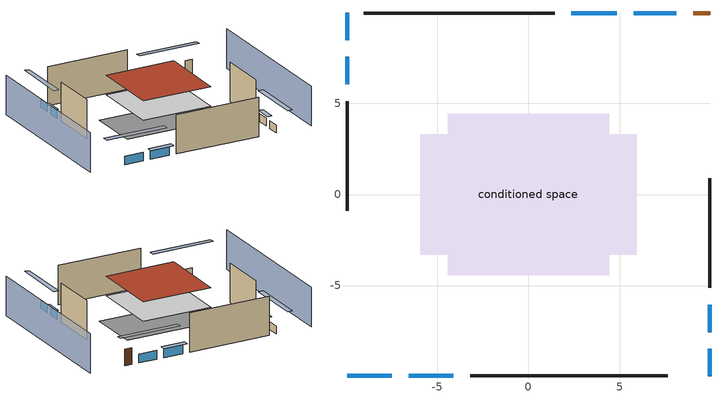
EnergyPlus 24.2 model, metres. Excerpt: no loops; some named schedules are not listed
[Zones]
conditioned space
 floor adiabatic (AdiabaticFloorConstruction): -4.44,-4.44 -4.44,4.44 4.44,4.44 4.44,-4.44 z2.44
 floor foundation (Slab1 construction): -5.95,-3.31 -5.95,3.31 5.95,3.31 5.95,-3.31 z0
 wall outside (AdiabaticWallConstruction 1): 9.96,9.96 9.05,9.96 z0:2.03
 wall outside (AdiabaticWallConstruction): -9.96,-9.96 -7.51,-9.96 / -6.59,-9.96 -4.14,-9.96 / 8.12,9.96 5.78,9.96 z0:1.07; -9.96,9.96 -9.96,8.48 / -9.96,7.55 -9.96,6.06 / 9.96,-9.96 9.96,-8.48 / 9.96,-7.55 9.96,-6.06 z0:0.98; 4.85,9.96 2.36,9.96 z0:1.1
 wall outside (Wall1 construction): -3.21,-9.96 7.64,-9.96 z0:4.88
 wall outside (Wall2 construction): -9.96,5.13 -9.96,-0.89 z0:4.88
 wall outside (Wall3 construction): 1.43,9.96 -9.03,9.96 z0:4.88
 wall outside (Wall4 construction): 9.96,-5.13 9.96,0.89 z0:4.88
 window (WindowConstruction): -9.96,-9.96 -7.51,-9.96 z0:1.07
 window (WindowConstruction 1): -6.59,-9.96 -4.14,-9.96 z0:1.07
 window (WindowConstruction 2): -9.96,9.96 -9.96,8.48 z0:0.98
 window (WindowConstruction 3): -9.96,7.55 -9.96,6.06 z0:0.98
 window (WindowConstruction 4): 8.12,9.96 5.78,9.96 z0:1.07
 window (WindowConstruction 5): 4.85,9.96 2.36,9.96 z0:1.1
 window (WindowConstruction 6): 9.96,-9.96 9.96,-8.48 z0:0.98
 window (WindowConstruction 7): 9.96,-7.55 9.96,-6.06 z0:0.98
 door (Door): 9.96,9.96 9.05,9.96 z0:2.03
 ceiling adiabatic (AdiabaticFloorConstruction): 4.44,-4.44 4.44,4.44 -4.44,4.44 -4.44,-4.44 z2.44
 roof outside (Roof1 construction): -4.44,4.44 -4.44,-4.44 4.44,-4.44 4.44,4.44 z4.88
shading: -14.53,9.96 -14.53,-9.96 / 14.53,-9.96 14.53,9.96 z0:4.88; -4.77,-9.96 -12.71,-9.96 -12.71,-10.57 -4.77,-10.57 z3.81; -3.83,-9.96 -6.89,-9.96 -6.89,-10.57 -3.83,-10.57 z1.37; -9.96,5.73 -9.96,12.71 -10.57,12.71 -10.57,5.73 z3.72; -9.96,5.76 -9.96,7.85 -10.57,7.85 -10.57,5.76 z1.28; 3.03,9.96 10.86,9.96 10.86,10.57 3.03,10.57 z3.81; 2.05,9.96 5.15,9.96 5.15,10.57 2.05,10.57 z1.4; 9.96,-5.73 9.96,-12.71 10.57,-12.71 10.57,-5.73 z3.72; 9.96,-5.76 9.96,-7.85 10.57,-7.85 10.57,-5.76 z1.28
[Building]
Building 1: Terrain=Suburbs
[Site:Location]
Portland Intl Arpt_OR: Latitude {deg}=45.59; Longitude {deg}=-122.6; Time Zone {hr}=-8; Elevation {m}=33; Keep Site Location Information=Yes
[Site:GroundTemperature:Shallow]
10.2558, 8.96328, 8.85977, 9.47314, 11.9355, 14.3863, 16.5111, 17.8571, 17.9714, 16.8767, 14.8061, 12.4304
[Site:WaterMainsTemperature]
Calculation Method=Schedule; Temperature Schedule=mains temperature schedule
[Material] Roughness=Rough; Thermal Absorptance=0.9
Name | Thickness {m} | Conductivity {W/m-K} | Density {kg/m3} | Specific Heat {J/kg-K} | Solar Absorptance | Visible Absorptance
aluminum siding | 0.009525 | 0.089435 | 177.822 | 1046.75 | 0.5 | 0.5
asphalt or fiberglass shingles | 0.00635 | 0.162714 | 1121.4 | 1465.45 | 0.85 | 0.85
concrete 4.0 in. | 0.1016 | 1.803125 | 2242.8 | 837.4 | 0.7 | 0.7
door material | 0.04445 | 0.0612267 | 512.64 | 1214.23 | 0.7 | 0.7
floor covering | 0.0127 | 0.0450781 | 54.468 | 1339.84 | 0.9 | 0.9
floor covering 1 | 0.0127 | 0.0433444 | 54.468 | 1339.84 | 0.6 | 0.6
floor rigid ins; wall rigid ins | 0.512978 | 0.029427 | 32.04 | 1214.23 | 0.7 | 0.7
floor stud and cavity | 0.1397 | 1.75129 | 37.0049 | 1207.88 | 0.7 | 0.7
furniture material conditioned space 1 | 0.1524 | 0.115458 | 640.8 | 1214.23 | 0.6 | 0.6
gypsum board | 0.0127 | 0.160291 | 801 | 837.4 | 0.6 | 0.6
osb sheathing 0.5 in. | 0.0127 | 0.115458 | 512.64 | 1214.23 | 0.7 | 0.7
osb sheathing 0.75 in. | 0.01905 | 0.115458 | 512.64 | 1214.23 | 0.7 | 0.7
roof rigid ins | 0.051816 | 0.029427 | 32.04 | 1214.23 | 0.7 | 0.7
roof stud and cavity | 0.2032 | 0.667294 | 78.34581 | 1123.46 | 0.7 | 0.7
wall stud and cavity | 0.1397 | 0.549615 | 139.0536 | 1170.24 | 0.7 | 0.7
wall stud and cavity 1 | 0.0889 | 0.380278 | 52.3479 | 1209.89 | 0.7 | 0.7
wall stud and cavity 2 | 0.0889 | 0.391764 | 83.0341 | 1211.67 | 0.7 | 0.7
wood siding; wood siding 1 | 0.0254 | 0.102417 | 544.68 | 1172.36 | 0.7 | 0.7
[WindowMaterial:SimpleGlazingSystem]
WindowMaterial: U-Factor {W/m2-K}=1.93052; Solar Heat Gain Coefficient=0.49
[Construction]
AdiabaticFloorConstruction: floor stud and cavity, floor rigid ins, osb sheathing 0.75 in., floor covering 1
AdiabaticWallConstruction: wood siding, wall rigid ins, wall stud and cavity 1, gypsum board
AdiabaticWallConstruction 1: wood siding 1, wall rigid ins, wall stud and cavity 1, gypsum board
Door: door material
furniture construction conditioned space 1: furniture material conditioned space 1
PartitionWallConstruction: gypsum board, wall stud and cavity 2, gypsum board
Roof1 construction: asphalt or fiberglass shingles, roof rigid ins, osb sheathing 0.75 in., roof stud and cavity, gypsum board
Slab1 construction: concrete 4.0 in., floor covering
Wall1 construction; Wall2 construction; Wall3 construction; Wall4 construction: aluminum siding, osb sheathing 0.5 in., wall stud and cavity, gypsum board
WindowConstruction; WindowConstruction 1; WindowConstruction 2; WindowConstruction 3; WindowConstruction 4; WindowConstruction 5; WindowConstruction 6; WindowConstruction 7: WindowMaterial
[Zone]
conditioned space: Multiplier=1; Volume {m3}=384.656; Part of Total Floor Area=Yes
[Space]
conditioned space 1: Zone=conditioned space; Volume {m3}=384.656
[SurfaceProperty:ExposedFoundationPerimeter]
Slab1: Exposed Perimeter Calculation Method=TotalExposedPerimeter; Total Exposed Perimeter {m}=37.06368
[SurfaceProperty:IncidentSolarMultiplier] Incident Solar Multiplier=1; Incident Solar Multiplier Schedule=trans schedule winter=0.85 summer=0.7
Window1; Window2; Window3; Window4; Window5; Window6; Window7; Window8
[InternalMass] Zone or ZoneList=conditioned space; Space or SpaceList=conditioned space 1
Name | Construction | Surface Area {m2}
furniture mass conditioned space 1 | furniture construction conditioned space 1 | 63.09974
partition wall mass | PartitionWallConstruction | 157.749
[Lights]
interior lighting: Zone or ZoneList or Space or SpaceList=conditioned space 1; Schedule=lighting_interior; Design Level Calculation Method=LightingLevel; Lighting Level {W}=326.836; Return Air Fraction=0; Fraction Radiant=0.6; Fraction Visible=0.2; Fraction Replaceable=1
[People]
occupants: Zone or ZoneList or Space or SpaceList=conditioned space 1; Number of People Schedule=occupants; Number of People Calculation Method=People; Number of People=2; Fraction Radiant=0.314171; Sensible Heat Fraction=0.56303; Activity Level Schedule=occupants activity schedule; Carbon Dioxide Generation Rate {m3/s-W}=0; Enable ASHRAE 55 Comfort Warnings=No; Mean Radiant Temperature Calculation Type=EnclosureAveraged
[ElectricEquipment] Zone or ZoneList or Space or SpaceList=conditioned space 1; Design Level Calculation Method=EquipmentLevel
Name | Schedule | Design Level {W} | Fraction Latent | Fraction Radiant | Fraction Lost
ceiling fan | ceiling_fan | 16.668 | 0 | 0.558 | 0
clothes dryer | clothes_dryer | 7449.01 | 0.015 | 0.081 | 0.85
clothes washer | clothes_washer | 858.957 | 0.03 | 0.162 | 0.7
cooking range | cooking_range | 172.06 | 0.16 | 0.384 | 0.2
dishwasher | dishwasher | 3660.55 | 0.3 | 0.18 | 0.4
freezer | freezer schedule | 194.914 | 0 | 0.6 | 0
fridge | fridge schedule | 39.726 | 0 | 0.6 | 0
mech vent bath fan 0 | mech vent bath fan 0 schedule | 30 | 0 | 0 | 1
mech vent house fan | mech vent house fan schedule | 0 | 0 | 0 | 1
mech vent house fan cfis | mech vent house fan cfis schedule | 0 | 0 | 0 | 0
mech vent range fan 0 | mech vent range fan 0 schedule | 30 | 0 | 0 | 1
misc plug loads | plug_loads_other | 330.735 | 0.021 | 0.558 | 0.049
misc tv | plug_loads_tv | 575.422 | 0 | 0.6 | 0
misc well pump | misc well pump schedule | 83.0177 | 0 | 0 | 1
whole house fan | Always On Discrete | 0 | 0 | 0 | 1
[OtherEquipment] Zone or ZoneList or Space or SpaceList=conditioned space 1; Design Level Calculation Method=EquipmentLevel
Name | Fuel Type | Schedule | Design Level {W} | Fraction Latent | Fraction Radiant | Fraction Lost
clothes dryer 1 | Electricity | clothes_dryer | 0 | 0.015 | 0.081 | 0.85
cooking range 1 | NaturalGas | cooking_range | 5042.59 | 0.16 | 0.384 | 0.2
general water use latent | None | general water use schedule | 44.1266 | 1 | 0 | 0
general water use sensible | None | general water use schedule | -43.4886 | 0 | 0.6 | 0
mech vent house fan latent load; water heater lat | None | Always On Discrete | 0 | 1 | 0 | 0
mech vent house fan sensible load; water heater sens | None | Always On Discrete | 0 | 0 | 0 | 0
water heater energy adjustment1 | Electricity | Always On Discrete | 0.01 | 0 | 0 | 1
[ZoneInfiltration:DesignFlowRate] Zone or ZoneList or Space or SpaceList=conditioned space 1; Schedule=Always On Discrete; Design Flow Rate Calculation Method=Flow/Zone; Design Flow Rate {m3/s}=0
infil flow; natural vent flow; whole house fan flow
[AvailabilityManager:Scheduled]
central ac and furnace airloop Availability Manager: Schedule=Always On Discrete
[WaterUse:Equipment]
dishwasher: Peak Flow Rate {m3/s}=1.39312e-05; Flow Rate Fraction Schedule=hot_water_dishwasher
[Foundation:Kiva]
Foundation Kiva 1: Initial Indoor Air Temperature {C}=18.3333; Wall Height Above Grade {m}=0.1016; Wall Depth Below Slab {m}=0.2032
[Foundation:Kiva:Settings]
Soil Conductivity {W/m-K}=1.3848; Soil Density {kg/m3}=1842.3; Soil Specific Heat {J/kg-K}=418.7; Ground Solar Absorptivity=0.9; Ground Thermal Absorptivity=0.9; Ground Surface Roughness {m}=0.03; Far-Field Width {m}=40; Deep-Ground Boundary Condition=ZeroFlux; Deep-Ground Depth {m}=40; Minimum Cell Dimension {m}=0.2; Maximum Cell Growth Coefficient=3; Simulation Timestep=Timestep
[Exterior:Lights]
exterior lighting: Schedule=exterior lighting schedule; Design Level {W}=7.09205
[EnergyManagementSystem:GlobalVariable]
central_ac_and_furnace_airloop_Fan_RTF
infil_program_Qfan
infil_program_Qinf
natural_vent_program_Qnv
natural_vent_program_Qwhf
[EnergyManagementSystem:Sensor]
Name | Output:Variable or Output:Meter Index Key | Output:Variable or Output:Meter
airflow_gain | infil flow | Infiltration Sensible Heat Gain Energy
airflow_gain_1 | natural vent flow | Infiltration Sensible Heat Gain Energy
airflow_gain_2 | whole house fan flow | Infiltration Sensible Heat Gain Energy
airflow_loss | infil flow | Infiltration Sensible Heat Loss Energy
airflow_loss_1 | natural vent flow | Infiltration Sensible Heat Loss Energy
airflow_loss_2 | whole house fan flow | Infiltration Sensible Heat Loss Energy
clg_load_cond |  | Cooling:EnergyTransfer:Zone:CONDITIONED SPACE
clg_sp_s; clg_sp_s_1 | cooling setpoint | Schedule Value
clothes_dryer_exhaust_0_sch_s | clothes_dryer | Schedule Value
cool_season | cooling season schedule | Schedule Value
htg_load_cond |  | Heating:EnergyTransfer:Zone:CONDITIONED SPACE
htg_sp_s; htg_sp_s_1 | heating setpoint | Schedule Value
ig_ee_conv | ceiling fan | Electric Equipment Convective Heating Energy
ig_ee_conv_1 | clothes dryer | Electric Equipment Convective Heating Energy
ig_ee_conv_10 | whole house fan | Electric Equipment Convective Heating Energy
ig_ee_conv_3 | cooking range | Electric Equipment Convective Heating Energy
ig_ee_conv_4 | dishwasher | Electric Equipment Convective Heating Energy
ig_ee_conv_5 | freezer | Electric Equipment Convective Heating Energy
ig_ee_conv_6 | fridge | Electric Equipment Convective Heating Energy
ig_ee_conv_7 | misc plug loads | Electric Equipment Convective Heating Energy
ig_ee_conv_8 | misc tv | Electric Equipment Convective Heating Energy
ig_ee_conv_9 | misc well pump | Electric Equipment Convective Heating Energy
ig_ee_rad | ceiling fan | Electric Equipment Radiant Heating Energy
ig_ee_rad_1 | clothes dryer | Electric Equipment Radiant Heating Energy
ig_ee_rad_10 | whole house fan | Electric Equipment Radiant Heating Energy
ig_ee_rad_3 | cooking range | Electric Equipment Radiant Heating Energy
ig_ee_rad_4 | dishwasher | Electric Equipment Radiant Heating Energy
ig_ee_rad_5 | freezer | Electric Equipment Radiant Heating Energy
ig_ee_rad_6 | fridge | Electric Equipment Radiant Heating Energy
ig_ee_rad_7 | misc plug loads | Electric Equipment Radiant Heating Energy
ig_ee_rad_8 | misc tv | Electric Equipment Radiant Heating Energy
ig_ee_rad_9 | misc well pump | Electric Equipment Radiant Heating Energy
ig_lgt_conv | interior lighting | Lights Convective Heating Energy
ig_lgt_rad | interior lighting | Lights Radiant Heating Energy
ig_lgt_vis | interior lighting | Lights Visible Radiation Heating Energy
ig_oe_conv | clothes dryer 1 | Other Equipment Convective Heating Energy
ig_oe_conv_1 | cooking range 1 | Other Equipment Convective Heating Energy
ig_oe_conv_2 | general water use latent | Other Equipment Convective Heating Energy
ig_oe_conv_3 | general water use sensible | Other Equipment Convective Heating Energy
ig_oe_conv_4 | water heater energy adjustment1 | Other Equipment Convective Heating Energy
ig_oe_conv_5 | water heater lat | Other Equipment Convective Heating Energy
ig_oe_conv_6 | water heater sens | Other Equipment Convective Heating Energy
ig_oe_rad | clothes dryer 1 | Other Equipment Radiant Heating Energy
ig_oe_rad_1 | cooking range 1 | Other Equipment Radiant Heating Energy
ig_oe_rad_2 | general water use latent | Other Equipment Radiant Heating Energy
ig_oe_rad_3 | general water use sensible | Other Equipment Radiant Heating Energy
ig_oe_rad_4 | water heater energy adjustment1 | Other Equipment Radiant Heating Energy
ig_oe_rad_5 | water heater lat | Other Equipment Radiant Heating Energy
ig_oe_rad_6 | water heater sens | Other Equipment Radiant Heating Energy
ig_ppl_conv | occupants | People Convective Heating Energy
ig_ppl_rad | occupants | People Radiant Heating Energy
im_conv | furniture mass conditioned space 1 | Surface Inside Face Convection Heat Gain Energy
im_conv_1 | partition wall mass | Surface Inside Face Convection Heat Gain Energy
im_ig | furniture mass conditioned space 1 | Surface Inside Face Internal Gains Radiation Heat Gain Energy
im_ig_1 | partition wall mass | Surface Inside Face Internal Gains Radiation Heat Gain Energy
im_lgt | furniture mass conditioned space 1 | Surface Inside Face Lights Radiation Heat Gain Energy
im_lgt_1 | partition wall mass | Surface Inside Face Lights Radiation Heat Gain Energy
im_sol | furniture mass conditioned space 1 | Surface Inside Face Solar Radiation Heat Gain Energy
im_sol_1 | partition wall mass | Surface Inside Face Solar Radiation Heat Gain Energy
im_surf | furniture mass conditioned space 1 | Surface Inside Face Net Surface Thermal Radiation Heat Gain Energy
im_surf_1 | partition wall mass | Surface Inside Face Net Surface Thermal Radiation Heat Gain Energy
mech_vent_bath_fan_0_sch_s | mech vent bath fan 0 schedule | Schedule Value
mech_vent_range_fan_0_sch_s | mech vent range fan 0 schedule | Schedule Value
mv_conv | mech vent bath fan 0 | Electric Equipment Convective Heating Energy
mv_conv_1 | mech vent house fan | Electric Equipment Convective Heating Energy
mv_conv_2 | mech vent house fan cfis | Electric Equipment Convective Heating Energy
mv_conv_3 | mech vent range fan 0 | Electric Equipment Convective Heating Energy
mv_conv_4 | mech vent house fan latent load | Other Equipment Convective Heating Energy
mv_conv_5 | mech vent house fan sensible load | Other Equipment Convective Heating Energy
mv_rad | mech vent bath fan 0 | Electric Equipment Radiant Heating Energy
mv_rad_1 | mech vent house fan | Electric Equipment Radiant Heating Energy
mv_rad_2 | mech vent house fan cfis | Electric Equipment Radiant Heating Energy
mv_rad_3 | mech vent range fan 0 | Electric Equipment Radiant Heating Energy
mv_rad_4 | mech vent house fan latent load | Other Equipment Radiant Heating Energy
mv_rad_5 | mech vent house fan sensible load | Other Equipment Radiant Heating Energy
natural_vent_s | natural vent schedule | Schedule Value
out_pb_s |  | Site Outdoor Air Barometric Pressure
out_wt_s |  | Site Outdoor Air Humidity Ratio
site_vw_s |  | Site Wind Speed
ss_back_out | Window1 | Surface Window Shortwave from Zone Back Out Window Heat Transfer Rate
ss_back_out_1 | Window2 | Surface Window Shortwave from Zone Back Out Window Heat Transfer Rate
ss_back_out_2 | Window3 | Surface Window Shortwave from Zone Back Out Window Heat Transfer Rate
ss_back_out_3 | Window4 | Surface Window Shortwave from Zone Back Out Window Heat Transfer Rate
ss_back_out_4 | Window5 | Surface Window Shortwave from Zone Back Out Window Heat Transfer Rate
ss_back_out_5 | Window6 | Surface Window Shortwave from Zone Back Out Window Heat Transfer Rate
ss_back_out_6 | Window7 | Surface Window Shortwave from Zone Back Out Window Heat Transfer Rate
ss_back_out_7 | Window8 | Surface Window Shortwave from Zone Back Out Window Heat Transfer Rate
ss_conv | Door1 | Surface Inside Face Convection Heat Gain Energy
ss_conv_1 | Window1 | Surface Inside Face Convection Heat Gain Energy
ss_conv_2 | Window2 | Surface Inside Face Convection Heat Gain Energy
ss_conv_3 | Window3 | Surface Inside Face Convection Heat Gain Energy
ss_conv_4 | Window4 | Surface Inside Face Convection Heat Gain Energy
ss_conv_5 | Window5 | Surface Inside Face Convection Heat Gain Energy
ss_conv_6 | Window6 | Surface Inside Face Convection Heat Gain Energy
ss_conv_7 | Window7 | Surface Inside Face Convection Heat Gain Energy
ss_conv_8 | Window8 | Surface Inside Face Convection Heat Gain Energy
ss_ig | Door1 | Surface Inside Face Internal Gains Radiation Heat Gain Energy
ss_ig_1 | Window1 | Surface Inside Face Internal Gains Radiation Heat Gain Energy
ss_ig_2 | Window2 | Surface Inside Face Internal Gains Radiation Heat Gain Energy
ss_ig_3 | Window3 | Surface Inside Face Internal Gains Radiation Heat Gain Energy
ss_ig_4 | Window4 | Surface Inside Face Internal Gains Radiation Heat Gain Energy
ss_ig_5 | Window5 | Surface Inside Face Internal Gains Radiation Heat Gain Energy
ss_ig_6 | Window6 | Surface Inside Face Internal Gains Radiation Heat Gain Energy
ss_ig_7 | Window7 | Surface Inside Face Internal Gains Radiation Heat Gain Energy
ss_ig_8 | Window8 | Surface Inside Face Internal Gains Radiation Heat Gain Energy
ss_lgt | Door1 | Surface Inside Face Lights Radiation Heat Gain Energy
ss_sol | Door1 | Surface Inside Face Solar Radiation Heat Gain Energy
ss_surf | Door1 | Surface Inside Face Net Surface Thermal Radiation Heat Gain Energy
ss_surf_1 | Window1 | Surface Inside Face Net Surface Thermal Radiation Heat Gain Energy
ss_surf_2 | Window2 | Surface Inside Face Net Surface Thermal Radiation Heat Gain Energy
ss_surf_3 | Window3 | Surface Inside Face Net Surface Thermal Radiation Heat Gain Energy
ss_surf_4 | Window4 | Surface Inside Face Net Surface Thermal Radiation Heat Gain Energy
ss_surf_5 | Window5 | Surface Inside Face Net Surface Thermal Radiation Heat Gain Energy
ss_surf_6 | Window6 | Surface Inside Face Net Surface Thermal Radiation Heat Gain Energy
ss_surf_7 | Window7 | Surface Inside Face Net Surface Thermal Radiation Heat Gain Energy
ss_surf_8 | Window8 | Surface Inside Face Net Surface Thermal Radiation Heat Gain Energy
ss_trans_in | Window1 | Surface Window Transmitted Solar Radiation Rate
ss_trans_in_1 | Window2 | Surface Window Transmitted Solar Radiation Rate
ss_trans_in_2 | Window3 | Surface Window Transmitted Solar Radiation Rate
ss_trans_in_3 | Window4 | Surface Window Transmitted Solar Radiation Rate
ss_trans_in_4 | Window5 | Surface Window Transmitted Solar Radiation Rate
ss_trans_in_5 | Window6 | Surface Window Transmitted Solar Radiation Rate
ss_trans_in_6 | Window7 | Surface Window Transmitted Solar Radiation Rate
ss_trans_in_7 | Window8 | Surface Window Transmitted Solar Radiation Rate
ss_trans_out | Window1 | Surface Inside Face Initial Transmitted Diffuse Transmitted Out Window Solar Radiation Rate
ss_trans_out_1 | Window2 | Surface Inside Face Initial Transmitted Diffuse Transmitted Out Window Solar Radiation Rate
ss_trans_out_2 | Window3 | Surface Inside Face Initial Transmitted Diffuse Transmitted Out Window Solar Radiation Rate
ss_trans_out_3 | Window4 | Surface Inside Face Initial Transmitted Diffuse Transmitted Out Window Solar Radiation Rate
ss_trans_out_4 | Window5 | Surface Inside Face Initial Transmitted Diffuse Transmitted Out Window Solar Radiation Rate
ss_trans_out_5 | Window6 | Surface Inside Face Initial Transmitted Diffuse Transmitted Out Window Solar Radiation Rate
ss_trans_out_6 | Window7 | Surface Inside Face Initial Transmitted Diffuse Transmitted Out Window Solar Radiation Rate
ss_trans_out_7 | Window8 | Surface Inside Face Initial Transmitted Diffuse Transmitted Out Window Solar Radiation Rate
s_conv | inferred conditioned ceiling | Surface Inside Face Convection Heat Gain Energy
s_conv_1 | inferred conditioned floor | Surface Inside Face Convection Heat Gain Energy
s_conv_2 | Roof1 | Surface Inside Face Convection Heat Gain Energy
s_conv_3 | Slab1 | Surface Inside Face Convection Heat Gain Energy
s_conv_4 | Wall1 | Surface Inside Face Convection Heat Gain Energy
s_conv_5 | Wall2 | Surface Inside Face Convection Heat Gain Energy
s_conv_6 | Wall3 | Surface Inside Face Convection Heat Gain Energy
s_conv_7 | Wall4 | Surface Inside Face Convection Heat Gain Energy
s_ig | inferred conditioned ceiling | Surface Inside Face Internal Gains Radiation Heat Gain Energy
s_ig_1 | inferred conditioned floor | Surface Inside Face Internal Gains Radiation Heat Gain Energy
s_ig_2 | Roof1 | Surface Inside Face Internal Gains Radiation Heat Gain Energy
s_ig_3 | Slab1 | Surface Inside Face Internal Gains Radiation Heat Gain Energy
s_ig_4 | Wall1 | Surface Inside Face Internal Gains Radiation Heat Gain Energy
s_ig_5 | Wall2 | Surface Inside Face Internal Gains Radiation Heat Gain Energy
s_ig_6 | Wall3 | Surface Inside Face Internal Gains Radiation Heat Gain Energy
s_ig_7 | Wall4 | Surface Inside Face Internal Gains Radiation Heat Gain Energy
s_lgt | inferred conditioned ceiling | Surface Inside Face Lights Radiation Heat Gain Energy
s_lgt_1 | inferred conditioned floor | Surface Inside Face Lights Radiation Heat Gain Energy
s_lgt_2 | Roof1 | Surface Inside Face Lights Radiation Heat Gain Energy
s_lgt_3 | Slab1 | Surface Inside Face Lights Radiation Heat Gain Energy
s_lgt_4 | Wall1 | Surface Inside Face Lights Radiation Heat Gain Energy
s_lgt_5 | Wall2 | Surface Inside Face Lights Radiation Heat Gain Energy
s_lgt_6 | Wall3 | Surface Inside Face Lights Radiation Heat Gain Energy
s_lgt_7 | Wall4 | Surface Inside Face Lights Radiation Heat Gain Energy
s_sol | inferred conditioned ceiling | Surface Inside Face Solar Radiation Heat Gain Energy
s_sol_1 | inferred conditioned floor | Surface Inside Face Solar Radiation Heat Gain Energy
s_sol_2 | Roof1 | Surface Inside Face Solar Radiation Heat Gain Energy
s_sol_3 | Slab1 | Surface Inside Face Solar Radiation Heat Gain Energy
s_sol_4 | Wall1 | Surface Inside Face Solar Radiation Heat Gain Energy
s_sol_5 | Wall2 | Surface Inside Face Solar Radiation Heat Gain Energy
s_sol_6 | Wall3 | Surface Inside Face Solar Radiation Heat Gain Energy
s_sol_7 | Wall4 | Surface Inside Face Solar Radiation Heat Gain Energy
s_surf | inferred conditioned ceiling | Surface Inside Face Net Surface Thermal Radiation Heat Gain Energy
s_surf_1 | inferred conditioned floor | Surface Inside Face Net Surface Thermal Radiation Heat Gain Energy
s_surf_2 | Roof1 | Surface Inside Face Net Surface Thermal Radiation Heat Gain Energy
s_surf_3 | Slab1 | Surface Inside Face Net Surface Thermal Radiation Heat Gain Energy
s_surf_4 | Wall1 | Surface Inside Face Net Surface Thermal Radiation Heat Gain Energy
s_surf_5 | Wall2 | Surface Inside Face Net Surface Thermal Radiation Heat Gain Energy
s_surf_6 | Wall3 | Surface Inside Face Net Surface Thermal Radiation Heat Gain Energy
s_surf_7 | Wall4 | Surface Inside Face Net Surface Thermal Radiation Heat Gain Energy
water_heater_T_set | water heater setpoint | Schedule Value
[EnergyManagementSystem:Actuator]
Name | Actuated Component Unique | Actuated Component Type | Actuated Component Control Type
fridge_schedule_act | fridge schedule | Schedule:Constant | Schedule Value
infil_flow_act | infil flow | Zone Infiltration | Air Exchange Flow Rate
mech_vent_house_fan_cfis_act | mech vent house fan cfis | ElectricEquipment | Electricity Rate
mech_vent_house_fan_latent_load_act | mech vent house fan latent load | OtherEquipment | Power Level
mech_vent_house_fan_sensible_load_act | mech vent house fan sensible load | OtherEquipment | Power Level
natural_vent_flow_act | natural vent flow | Zone Infiltration | Air Exchange Flow Rate
water_heater_HPWHSchedOverride | water heater setpoint | Schedule:Constant | Schedule Value
water_heater_hpwh_ec_adj_act | water heater energy adjustment1 | OtherEquipment | Power Level
water_heater_lat_act | water heater lat | OtherEquipment | Power Level
water_heater_LESchedOverride | water heater BottomElementSetpoint | Schedule:Constant | Schedule Value
water_heater_sens_act | water heater sens | OtherEquipment | Power Level
water_heater_UESchedOverride | water heater TopElementSetpoint | Schedule:Constant | Schedule Value
whole_house_fan_act | whole house fan | ElectricEquipment | Electricity Rate
whole_house_fan_flow_act | whole house fan flow | Zone Infiltration | Air Exchange Flow Rate
[EnergyManagementSystem:Program]
central_ac_and_furnace_supply_fan_disaggregate_program: Set central_ac_and_furnace_supply_fan_clg = 0; If central_ac_and_furnace_clg_coil_s > 0; Set central_ac_and_furnace_supply_fan_clg = central_ac_and_furnace_supply_fan_s; EndIf
central_ac_and_furnace_supply_fan_disaggregate_program_1: Set central_ac_and_furnace_supply_fan_primary_htg = 0; If central_ac_and_furnace_htg_coil_s > 0; Set central_ac_and_furnace_supply_fan_primary_htg = central_ac_and_furnace_supply_fan_s_1; EndIf
